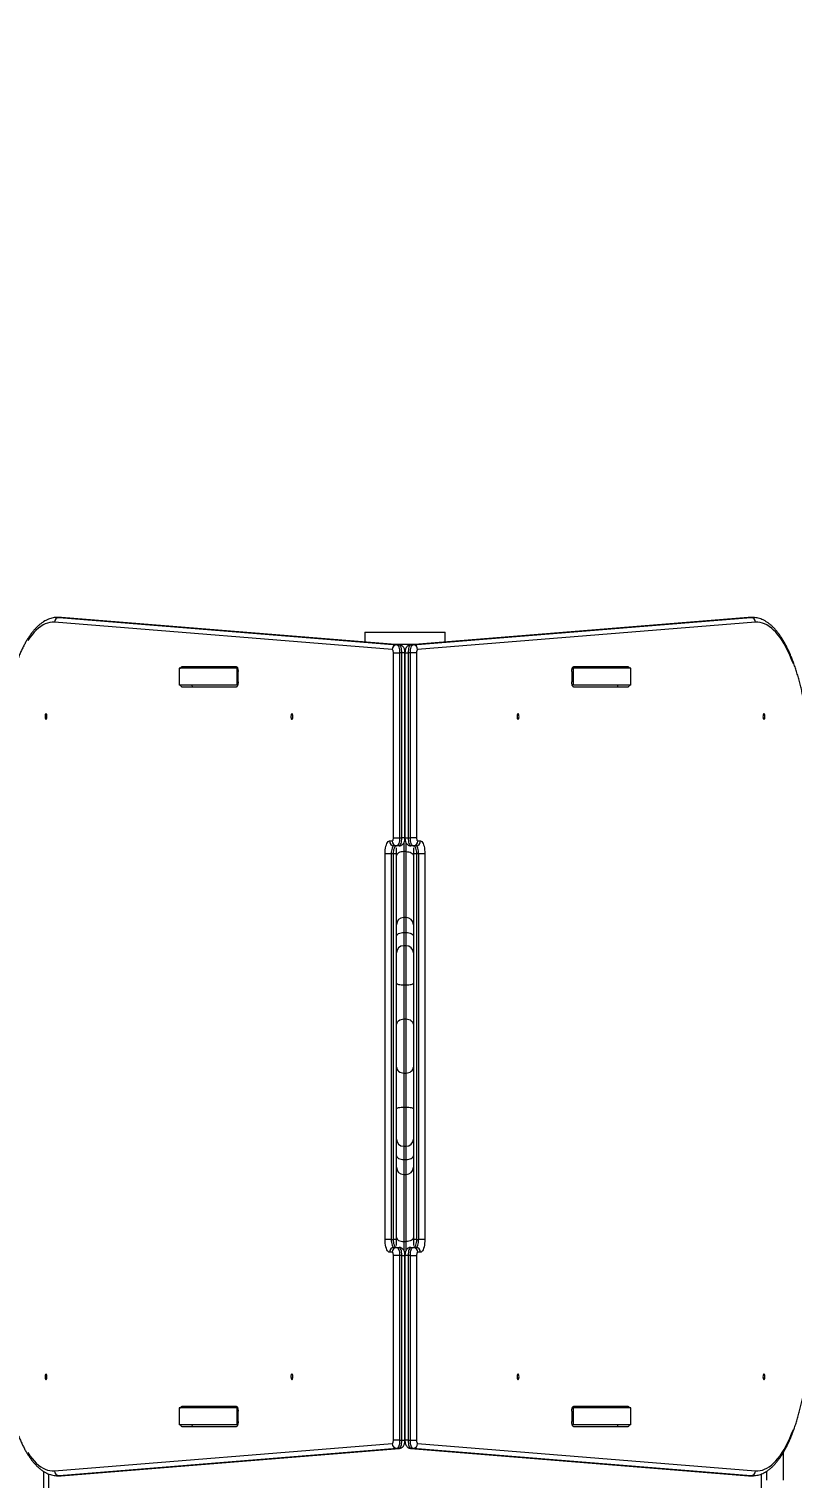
# Model space of a CAD drawing. Header units: millimetres. Extents: x -6328 to 5334, y -5037 to 4112.
# Drawn here: x 415 to 1365, y 317 to 2121 of the extents above; entities that cross this region are included whole.
import ezdxf

# ---------------------------------------------------------------- set-up
doc = ezdxf.new("R2010")
doc.units = ezdxf.units.MM
for name, color, linetype in [('DIKOM_ОБЪЕКТ', 7, 'Continuous'), ('DIKOM_РАЗМЕР_ЗОНА', 7, 'Continuous'), ('DIKOM_РАЗМЕР_ОБЪЕКТА', 7, 'Continuous')]:
    doc.layers.add(name, color=color, linetype=linetype)
doc.styles.add('style1', font='arial.ttf', dxfattribs={"width": 0.8})
doc.dimstyles.new('1-50', dxfattribs={"dimtxt": 300, "dimasz": 200, "dimexe": 100, "dimexo": 0, "dimgap": 100, "dimtad": 1, "dimtxsty": 'style1', "dimcen": 200, "dimclrd": 7, "dimclre": 7, "dimclrt": 7, "dimadec": 1, "dimazin": 2, "dimtfac": 1, "dimtmove": 0, "dimatfit": 2, "dimfxl": 0, "dimlwd": 25, "dimlwe": 18, "dimarcsym": 0})

# ---------------------------------------------------------------- blocks, each defined once
blk = doc.blocks.new('*D0')
at = {"layer": 'Defpoints', "color": 0, "transparency": 16777216}
for p in [(-3539.4, 760.3), (3333.5, 448.1), (3333.5, -4437.1)]:
    blk.add_point(p, dxfattribs=at)
at = {"layer": 'DIKOM_РАЗМЕР_ОБЪЕКТА', "color": 7, "lineweight": 18, "transparency": 16777216}
for p, q in [((-3539.4, 760.3), (-3539.4, -4537.1)), ((3333.5, 448.1), (3333.5, -4537.1))]:
    blk.add_line(p, q, dxfattribs=at)
at = {"layer": 'DIKOM_РАЗМЕР_ОБЪЕКТА', "color": 7, "lineweight": 25, "transparency": 16777216}
blk.add_line((-3339.4, -4437.1), (3133.5, -4437.1), dxfattribs=at)
at = {"layer": 'DIKOM_РАЗМЕР_ОБЪЕКТА', "color": 7, "transparency": 16777216}
for points in [[(-3339.4, -4403.8), (-3339.4, -4470.4), (-3539.4, -4437.1)], [(3133.5, -4403.8), (3133.5, -4470.4), (3333.5, -4437.1)]]:
    blk.add_solid(points, dxfattribs=at)
at = {"layer": 'DIKOM_РАЗМЕР_ОБЪЕКТА', "color": 7, "transparency": 16777216, "insert": (-103, -4183.9), "char_height": 300, "attachment_point": 5, "style": 'style1'}
blk.add_mtext('6900', dxfattribs=at)
blk = doc.blocks.new('*D1')
at = {"layer": 'Defpoints', "color": 0, "transparency": 16777216}
for p in [(-5040.9, 625.7), (5333.5, 448.1), (5333.5, -4936.8)]:
    blk.add_point(p, dxfattribs=at)
at = {"layer": 'DIKOM_РАЗМЕР_ЗОНА', "color": 7, "lineweight": 18, "transparency": 16777216}
for p, q in [((-5040.9, 625.7), (-5040.9, -5036.8)), ((5333.5, 448.1), (5333.5, -5036.8))]:
    blk.add_line(p, q, dxfattribs=at)
at = {"layer": 'DIKOM_РАЗМЕР_ЗОНА', "color": 7, "lineweight": 25, "transparency": 16777216}
blk.add_line((-4840.9, -4936.8), (5133.5, -4936.8), dxfattribs=at)
at = {"layer": 'DIKOM_РАЗМЕР_ЗОНА', "color": 7, "transparency": 16777216}
for points in [[(-4840.9, -4903.4), (-4840.9, -4970.1), (-5040.9, -4936.8)], [(5133.5, -4903.4), (5133.5, -4970.1), (5333.5, -4936.8)]]:
    blk.add_solid(points, dxfattribs=at)
at = {"layer": 'DIKOM_РАЗМЕР_ЗОНА', "color": 7, "transparency": 16777216, "insert": (-104.7, -4683.6), "char_height": 300, "attachment_point": 5, "style": 'style1'}
blk.add_mtext('10400', dxfattribs=at)
blk = doc.blocks.new('*D2')
at = {"layer": 'Defpoints', "color": 0, "transparency": 16777216}
for p in [(-5303.8, 2121.4), (-1621.1, 2121.4), (560.3, -2395.6)]:
    blk.add_point(p, dxfattribs=at)
at = {"layer": 'DIKOM_РАЗМЕР_ОБЪЕКТА', "color": 7, "lineweight": 18, "transparency": 16777216}
for p, q in [((-1621.1, 2121.4), (-5403.8, 2121.4)), ((560.3, -2395.6), (-5403.8, -2395.6))]:
    blk.add_line(p, q, dxfattribs=at)
at = {"layer": 'DIKOM_РАЗМЕР_ОБЪЕКТА', "color": 7, "lineweight": 25, "transparency": 16777216}
blk.add_line((-5303.8, -2195.6), (-5303.8, 1921.4), dxfattribs=at)
at = {"layer": 'DIKOM_РАЗМЕР_ОБЪЕКТА', "color": 7, "transparency": 16777216}
for points in [[(-5337.1, 1921.4), (-5270.4, 1921.4), (-5303.8, 2121.4)], [(-5337.1, -2195.6), (-5270.4, -2195.6), (-5303.8, -2395.6)]]:
    blk.add_solid(points, dxfattribs=at)
at = {"layer": 'DIKOM_РАЗМЕР_ОБЪЕКТА', "color": 7, "transparency": 16777216, "insert": (-5556.9, -137.1), "char_height": 300, "attachment_point": 5, "rotation": 90, "style": 'style1'}
blk.add_mtext('4500', dxfattribs=at)

msp = doc.modelspace()

# ---------------------------------------------------------------- linework, layer by layer
at = {"layer": 'DIKOM_ОБЪЕКТ', "color": 7, "linetype": 'Continuous', "lineweight": 15}
for p, q in [((867.542, 1348.583), (446.975, 1382.603)), ((450.726, 1388.678), (452.668, 1388.601)), ((453.578, 1388.678), (450.761, 1388.678)), ((452.668, 1388.601), (873.234, 1354.581)), ((452.668, 1388.601), (455.485, 1388.601)), ((455.485, 1388.601), (453.578, 1388.678)), ((876.052, 1354.581), (455.485, 1388.601)), ((455.485, 1388.601), (455.912, 1388.584)), ((876.478, 1354.564), (455.912, 1388.584)), ((1310.748, 1388.584), (890.182, 1354.564)), ((1311.175, 1388.601), (890.608, 1354.581)), ((893.426, 1354.581), (1313.992, 1388.601)), ((1319.685, 1382.603), (899.118, 1348.583)), ((1310.748, 1388.584), (1311.175, 1388.601)), ((1313.082, 1388.678), (1311.175, 1388.601)), ((1311.175, 1388.601), (1313.992, 1388.601)), ((1315.899, 1388.678), (1313.082, 1388.678)), ((1313.992, 1388.601), (1315.655, 1388.677)), ((1315.655, 1388.677), (1315.899, 1388.678)), ((833.33, 1370.311), (833.33, 1358.054)), ((833.33, 1370.311), (933.33, 1370.311)), ((867.242, 1355.311), (878.817, 1355.311)), ((873.234, 1354.581), (876.052, 1354.581)), ((876.052, 1354.581), (876.478, 1354.564)), ((876.478, 1354.564), (876.689, 1354.542)), ((878.817, 1355.311), (887.842, 1355.311)), ((878.817, 1355.311), (878.817, 1353.897)), ((887.842, 1355.311), (899.418, 1355.311)), ((887.842, 1355.311), (887.842, 1353.897)), ((890.181, 1354.563), (890.608, 1354.581)), ((890.608, 1354.581), (893.426, 1354.581)), ((933.33, 1358.054), (933.33, 1370.311)), ((868.877, 1344.585), (876.573, 1344.585)), ((868.877, 1114.311), (868.877, 1344.585)), ((876.573, 1344.585), (876.573, 1114.311)), ((879.39, 1344.585), (876.573, 1344.585)), ((879.39, 1114.311), (879.39, 1344.585)), ((883.33, 1344.585), (879.39, 1344.585)), ((883.231, 1346.311), (883.446, 1346.311)), ((883.33, 1344.585), (883.33, 1114.311)), ((883.33, 1114.311), (883.33, 1344.585)), ((883.33, 1344.585), (887.27, 1344.585)), ((890.087, 1344.585), (887.27, 1344.585)), ((887.27, 1344.585), (887.27, 1114.311)), ((890.087, 1114.311), (890.087, 1344.585)), ((897.783, 1344.585), (890.087, 1344.585)), ((897.783, 1344.585), (897.783, 1114.311)), ((602.219, 1325.311), (602.219, 1304.311)), ((673.886, 1325.311), (602.219, 1325.311)), ((673.542, 1327.311), (605.55, 1327.311)), ((666.033, 1327.311), (666.033, 1325.311)), ((673.886, 1325.311), (673.886, 1304.311)), ((675.078, 1325.311), (673.886, 1325.311)), ((675.603, 1308.311), (675.603, 1321.311)), ((1091.057, 1321.311), (1091.057, 1308.311)), ((1092.774, 1325.311), (1091.582, 1325.311)), ((1092.774, 1325.311), (1092.774, 1304.311)), ((1164.441, 1325.311), (1092.774, 1325.311)), ((1161.11, 1327.311), (1093.117, 1327.311)), ((1100.627, 1327.311), (1100.627, 1325.311)), ((1164.441, 1304.311), (1164.441, 1325.311)), ((673.886, 1304.311), (602.219, 1304.311)), ((605.55, 1302.311), (673.542, 1302.311)), ((675.078, 1304.311), (673.886, 1304.311)), ((1092.774, 1304.311), (1091.582, 1304.311)), ((1164.441, 1304.311), (1092.774, 1304.311)), ((1093.117, 1302.311), (1161.11, 1302.311)), ((864.07, 1110.311), (867.504, 1110.311)), ((868.877, 1114.311), (876.573, 1114.311)), ((873.139, 1104.311), (869.705, 1104.311)), ((872.83, 1092.072), (872.83, 1101.904)), ((875.956, 1104.311), (873.139, 1104.311)), ((876.573, 1114.311), (879.39, 1114.311)), ((883.33, 1114.311), (879.39, 1114.311)), ((881.83, 1107.787), (881.83, 1097.08)), ((883.33, 1114.311), (887.27, 1114.311)), ((884.83, 1097.08), (884.83, 1107.79)), ((887.27, 1114.311), (890.087, 1114.311)), ((897.783, 1114.311), (890.087, 1114.311)), ((893.521, 1104.311), (890.704, 1104.311)), ((896.955, 1104.311), (893.521, 1104.311)), ((893.83, 1101.904), (893.83, 1092.072)), ((899.156, 1110.311), (902.59, 1110.311)), ((858.575, 614.311), (858.575, 1094.311)), ((866.271, 1094.311), (858.575, 1094.311)), ((869.088, 1094.311), (866.271, 1094.311)), ((866.271, 1094.311), (866.271, 614.311)), ((869.088, 614.311), (869.088, 1094.311)), ((872.83, 1094.311), (869.088, 1094.311)), ((872.83, 1006.036), (872.83, 1092.072)), ((884.83, 1097.08), (881.83, 1097.08)), ((881.83, 1097.08), (881.83, 1015.036)), ((884.83, 1015.036), (884.83, 1097.08)), ((897.571, 1094.311), (893.83, 1094.311)), ((893.83, 1092.072), (893.83, 1006.036)), ((900.389, 1094.311), (897.571, 1094.311)), ((897.571, 1094.311), (897.571, 614.311)), ((908.085, 1094.311), (900.389, 1094.311)), ((900.389, 614.311), (900.389, 1094.311)), ((908.085, 1094.311), (908.085, 614.311)), ((884.83, 1015.036), (881.83, 1015.036)), ((881.83, 1015.036), (881.83, 996.51)), ((884.83, 996.51), (884.83, 1015.036)), ((872.83, 991.678), (872.83, 1006.036)), ((881.83, 996.51), (884.83, 996.51)), ((881.83, 996.51), (881.83, 979.889)), ((884.83, 979.889), (884.83, 996.51)), ((893.83, 1006.036), (893.83, 991.678)), ((872.83, 970.889), (872.83, 991.678)), ((884.83, 979.889), (881.83, 979.889)), ((881.83, 979.889), (881.83, 931.21)), ((884.83, 931.21), (884.83, 979.889)), ((893.83, 991.678), (893.83, 970.889)), ((872.83, 933.163), (872.83, 970.889)), ((893.83, 970.889), (893.83, 933.163)), ((872.83, 881.191), (872.83, 933.163)), ((881.83, 931.21), (881.83, 888.784)), ((881.83, 931.21), (884.83, 931.21)), ((884.83, 888.784), (884.83, 931.21)), ((893.83, 933.163), (893.83, 881.191)), ((881.83, 888.784), (881.83, 821.289)), ((881.83, 888.784), (884.83, 888.784)), ((884.83, 821.289), (884.83, 888.784)), ((872.83, 828.882), (872.83, 881.191)), ((893.83, 881.191), (893.83, 828.882)), ((872.83, 776.91), (872.83, 828.882)), ((881.83, 821.289), (884.83, 821.289)), ((881.83, 821.289), (881.83, 778.863)), ((884.83, 778.863), (884.83, 821.289)), ((893.83, 828.882), (893.83, 776.91)), ((872.83, 739.184), (872.83, 776.91)), ((881.83, 778.863), (884.83, 778.863)), ((881.83, 778.863), (881.83, 730.184)), ((884.83, 730.184), (884.83, 778.863)), ((893.83, 776.91), (893.83, 739.184)), ((872.83, 718.394), (872.83, 739.184)), ((881.83, 730.184), (884.83, 730.184)), ((881.83, 730.184), (881.83, 713.563)), ((884.83, 713.563), (884.83, 730.184)), ((893.83, 739.184), (893.83, 718.394)), ((872.83, 704.036), (872.83, 718.394)), ((872.83, 616.549), (872.83, 704.036)), ((881.83, 713.563), (884.83, 713.563)), ((881.83, 713.563), (881.83, 695.036)), ((884.83, 695.036), (884.83, 713.563)), ((893.83, 718.394), (893.83, 704.036)), ((893.83, 704.036), (893.83, 616.549)), ((881.83, 695.036), (884.83, 695.036)), ((881.83, 695.036), (881.83, 611.542)), ((884.83, 611.542), (884.83, 695.036)), ((866.271, 614.311), (858.575, 614.311)), ((866.271, 614.311), (869.088, 614.311)), ((872.83, 614.311), (869.088, 614.311)), ((872.83, 606.718), (872.83, 616.549)), ((893.83, 616.549), (893.83, 606.718)), ((897.571, 614.311), (893.83, 614.311)), ((897.571, 614.311), (900.389, 614.311)), ((908.085, 614.311), (900.389, 614.311)), ((867.504, 598.311), (864.07, 598.311)), ((869.705, 604.311), (873.139, 604.311)), ((873.139, 604.311), (875.956, 604.311)), ((881.83, 611.542), (884.83, 611.542)), ((881.83, 611.542), (881.83, 600.832)), ((884.83, 600.834), (884.83, 611.542)), ((890.704, 604.311), (893.521, 604.311)), ((893.521, 604.311), (896.955, 604.311)), ((902.59, 598.311), (899.156, 598.311)), ((876.573, 594.311), (868.877, 594.311)), ((868.877, 364.037), (868.877, 594.311)), ((876.573, 594.311), (876.573, 364.037)), ((879.39, 594.311), (876.573, 594.311)), ((879.39, 364.037), (879.39, 594.311)), ((879.39, 594.311), (883.33, 594.311)), ((883.33, 594.311), (883.33, 364.037)), ((883.33, 364.037), (883.33, 594.311)), ((887.27, 594.311), (883.33, 594.311)), ((890.087, 594.311), (887.27, 594.311)), ((887.27, 594.311), (887.27, 364.037)), ((890.087, 594.311), (897.783, 594.311)), ((890.087, 364.037), (890.087, 594.311)), ((897.783, 594.311), (897.783, 364.037)), ((602.219, 404.311), (602.219, 383.311)), ((673.886, 404.311), (602.219, 404.311)), ((673.542, 406.311), (605.55, 406.311)), ((673.886, 404.311), (673.886, 383.311)), ((675.078, 404.311), (673.886, 404.311)), ((675.603, 387.311), (675.603, 400.311)), ((1091.057, 400.311), (1091.057, 387.311)), ((1092.774, 404.311), (1091.582, 404.311)), ((1092.774, 404.311), (1092.774, 383.311)), ((1164.441, 404.311), (1092.774, 404.311)), ((1161.11, 406.311), (1093.117, 406.311)), ((1164.441, 383.311), (1164.441, 404.311)), ((673.886, 383.311), (602.219, 383.311)), ((605.55, 381.311), (673.542, 381.311)), ((675.078, 383.311), (673.886, 383.311)), ((1092.774, 383.311), (1091.582, 383.311)), ((1164.441, 383.311), (1092.774, 383.311)), ((1093.117, 381.311), (1161.11, 381.311)), ((876.573, 364.037), (868.877, 364.037)), ((876.573, 364.037), (879.39, 364.037)), ((879.39, 364.037), (883.33, 364.037)), ((883.429, 362.311), (883.214, 362.311)), ((887.27, 364.037), (883.33, 364.037)), ((887.27, 364.037), (890.087, 364.037)), ((890.087, 364.037), (897.783, 364.037)), ((446.975, 326.018), (867.542, 360.038)), ((873.234, 354.041), (452.668, 320.02)), ((455.485, 320.02), (876.052, 354.041)), ((455.912, 320.038), (876.478, 354.058)), ((876.052, 354.041), (873.234, 354.041)), ((876.052, 354.041), (876.476, 354.058)), ((890.182, 354.058), (889.971, 354.079)), ((890.182, 354.058), (1310.748, 320.038)), ((890.608, 354.041), (890.182, 354.058)), ((893.426, 354.041), (890.608, 354.041)), ((890.608, 354.041), (1311.175, 320.02)), ((1313.992, 320.02), (893.426, 354.041)), ((899.118, 360.038), (1319.685, 326.018)), ((1354.33, 348.844), (1354.33, 314.311)), ((433.33, 325.372), (433.33, -292.2)), ((1333.33, 325.355), (1333.33, 314.311)), ((439.33, 322.255), (439.33, -285.689)), ((451.005, 319.945), (450.761, 319.943)), ((450.761, 319.943), (453.578, 319.943)), ((452.668, 320.02), (451.005, 319.945)), ((452.668, 320.02), (455.485, 320.02)), ((453.578, 319.943), (455.485, 320.02)), ((455.485, 320.02), (455.912, 320.038)), ((1311.175, 320.02), (1310.748, 320.038)), ((1311.175, 320.02), (1313.992, 320.02)), ((1311.175, 320.02), (1313.082, 319.943)), ((1313.082, 319.943), (1315.899, 319.943)), ((1315.934, 319.943), (1313.992, 320.02)), ((1327.33, -285.689), (1327.33, 322.234))]:
    msp.add_line(p, q, dxfattribs=at)
at = {"layer": 'DIKOM_ОБЪЕКТ', "color": 7, "linetype": 'Continuous', "lineweight": 15, "flags": 128}
for points in [[(446.975, 1382.603), (444.106, 1382.655), (441.239, 1382.348), (438.379, 1381.68), (435.531, 1380.655), (432.701, 1379.274), (429.894, 1377.539), (427.116, 1375.454), (424.371, 1373.023), (421.664, 1370.249), (419.001, 1367.139), (416.386, 1363.697), (413.825, 1359.931)], [(1366.825, 1330.948), (1364.68, 1336.496), (1362.454, 1341.769), (1360.152, 1346.758), (1357.779, 1351.454), (1355.338, 1355.848), (1352.835, 1359.931), (1350.274, 1363.697), (1347.659, 1367.139), (1344.996, 1370.249), (1342.289, 1373.023), (1339.544, 1375.454), (1336.766, 1377.539), (1333.959, 1379.274), (1331.129, 1380.655), (1328.281, 1381.68), (1325.421, 1382.348), (1322.554, 1382.655), (1319.685, 1382.603)], [(873.234, 1354.581), (873.89, 1354.342), (874.519, 1353.742), (875.096, 1352.802), (875.6, 1351.557), (876.014, 1350.053), (876.32, 1348.347), (876.509, 1346.501), (876.573, 1344.585)], [(879.39, 1344.585), (879.327, 1346.501), (879.138, 1348.347), (878.831, 1350.053), (878.418, 1351.557), (877.913, 1352.802), (877.336, 1353.742), (876.708, 1354.342), (876.052, 1354.581)], [(890.608, 1354.581), (889.952, 1354.342), (889.324, 1353.742), (888.746, 1352.802), (888.242, 1351.557), (887.829, 1350.053), (887.522, 1348.347), (887.333, 1346.501), (887.27, 1344.585)], [(890.087, 1344.585), (890.151, 1346.501), (890.339, 1348.347), (890.646, 1350.053), (891.059, 1351.557), (891.564, 1352.802), (892.141, 1353.742), (892.77, 1354.342), (893.426, 1354.581)], [(868.877, 1344.585), (868.852, 1345.351), (868.776, 1346.09), (868.654, 1346.772), (868.488, 1347.373), (868.286, 1347.871), (868.056, 1348.247), (867.804, 1348.488), (867.542, 1348.583)], [(899.118, 1348.583), (898.856, 1348.488), (898.604, 1348.247), (898.373, 1347.871), (898.172, 1347.373), (898.006, 1346.772), (897.884, 1346.09), (897.808, 1345.351), (897.783, 1344.585)], [(604.014, 1325.311), (604.093, 1325.553), (604.405, 1326.299), (604.761, 1326.854), (605.148, 1327.195), (605.55, 1327.311)], [(619.638, 1327.311), (619.236, 1327.195), (618.849, 1326.854), (618.493, 1326.299), (618.181, 1325.553), (618.102, 1325.311)], [(673.542, 1327.311), (673.944, 1327.195), (674.331, 1326.854), (674.687, 1326.299), (674.999, 1325.553), (675.256, 1324.644), (675.446, 1323.607), (675.563, 1322.481), (675.603, 1321.311)], [(1091.057, 1321.311), (1091.097, 1322.481), (1091.214, 1323.607), (1091.404, 1324.644), (1091.661, 1325.553), (1091.973, 1326.299), (1092.329, 1326.854), (1092.716, 1327.195), (1093.117, 1327.311)], [(1148.558, 1325.311), (1148.479, 1325.553), (1148.167, 1326.299), (1147.811, 1326.854), (1147.424, 1327.195), (1147.022, 1327.311)], [(1161.11, 1327.311), (1161.512, 1327.195), (1161.899, 1326.854), (1162.255, 1326.299), (1162.567, 1325.553), (1162.646, 1325.311)], [(605.55, 1302.311), (605.148, 1302.426), (604.761, 1302.767), (604.405, 1303.322), (604.093, 1304.068), (604.014, 1304.311)], [(618.102, 1304.311), (618.181, 1304.068), (618.493, 1303.322), (618.849, 1302.767), (619.236, 1302.426), (619.638, 1302.311)], [(675.603, 1308.311), (675.563, 1307.14), (675.446, 1306.015), (675.256, 1304.977), (674.999, 1304.068), (674.687, 1303.322), (674.331, 1302.767), (673.944, 1302.426), (673.542, 1302.311)], [(1093.117, 1302.311), (1092.716, 1302.426), (1092.329, 1302.767), (1091.973, 1303.322), (1091.661, 1304.068), (1091.404, 1304.977), (1091.214, 1306.015), (1091.097, 1307.14), (1091.057, 1308.311)], [(1147.022, 1302.311), (1147.424, 1302.426), (1147.811, 1302.767), (1148.167, 1303.322), (1148.479, 1304.068), (1148.558, 1304.311)], [(1162.646, 1304.311), (1162.567, 1304.068), (1162.255, 1303.322), (1161.899, 1302.767), (1161.512, 1302.426), (1161.11, 1302.311)], [(436.412, 1261.811), (436.802, 1262), (437.15, 1262.549), (437.418, 1263.396), (437.577, 1264.451), (437.61, 1265.6), (437.513, 1266.717), (437.296, 1267.681), (436.984, 1268.389), (436.61, 1268.763), (436.214, 1268.763), (435.84, 1268.389), (435.528, 1267.681), (435.311, 1266.717), (435.214, 1265.6), (435.247, 1264.451), (435.406, 1263.396), (435.674, 1262.549), (436.022, 1262), (436.412, 1261.811)], [(742.565, 1261.811), (742.955, 1262), (743.303, 1262.549), (743.571, 1263.396), (743.73, 1264.451), (743.763, 1265.6), (743.666, 1266.717), (743.449, 1267.681), (743.137, 1268.389), (742.763, 1268.763), (742.367, 1268.763), (741.993, 1268.389), (741.681, 1267.681), (741.465, 1266.717), (741.367, 1265.6), (741.4, 1264.451), (741.559, 1263.396), (741.827, 1262.549), (742.175, 1262), (742.565, 1261.811)], [(1024.095, 1268.811), (1023.704, 1268.621), (1023.356, 1268.073), (1023.089, 1267.225), (1022.93, 1266.17), (1022.897, 1265.022), (1022.994, 1263.905), (1023.21, 1262.94), (1023.523, 1262.233), (1023.897, 1261.858), (1024.293, 1261.858), (1024.667, 1262.233), (1024.979, 1262.94), (1025.195, 1263.905), (1025.292, 1265.022), (1025.26, 1266.17), (1025.101, 1267.225), (1024.833, 1268.073), (1024.485, 1268.621), (1024.095, 1268.811)], [(1330.248, 1268.811), (1329.858, 1268.621), (1329.51, 1268.073), (1329.242, 1267.225), (1329.083, 1266.17), (1329.05, 1265.022), (1329.147, 1263.905), (1329.364, 1262.94), (1329.676, 1262.233), (1330.05, 1261.858), (1330.446, 1261.858), (1330.82, 1262.233), (1331.132, 1262.94), (1331.349, 1263.905), (1331.446, 1265.022), (1331.413, 1266.17), (1331.254, 1267.225), (1330.986, 1268.073), (1330.638, 1268.621), (1330.248, 1268.811)], [(858.575, 1094.311), (858.643, 1096.814), (858.844, 1099.255), (859.174, 1101.575), (859.625, 1103.715), (860.185, 1105.624), (860.84, 1107.255), (861.575, 1108.567), (862.372, 1109.528), (863.21, 1110.114), (864.07, 1110.311)], [(869.705, 1104.311), (869.035, 1104.119), (868.391, 1103.549), (867.797, 1102.625), (867.277, 1101.382), (866.85, 1099.866), (866.532, 1098.138), (866.337, 1096.262), (866.271, 1094.311)], [(867.504, 1110.311), (867.772, 1110.388), (868.029, 1110.615), (868.267, 1110.985), (868.475, 1111.482), (868.646, 1112.088), (868.773, 1112.78), (868.851, 1113.53), (868.877, 1114.311)], [(869.088, 1094.311), (869.154, 1096.262), (869.35, 1098.138), (869.667, 1099.866), (870.094, 1101.382), (870.615, 1102.625), (871.208, 1103.549), (871.852, 1104.119), (872.522, 1104.311)], [(876.573, 1114.311), (876.507, 1112.36), (876.311, 1110.484), (875.994, 1108.755), (875.567, 1107.24), (875.047, 1105.996), (874.453, 1105.072), (873.809, 1104.503), (873.139, 1104.311)], [(875.956, 1104.311), (876.626, 1104.503), (877.27, 1105.072), (877.864, 1105.996), (878.385, 1107.24), (878.812, 1108.755), (879.129, 1110.484), (879.324, 1112.36), (879.39, 1114.311)], [(887.27, 1114.311), (887.336, 1112.36), (887.531, 1110.484), (887.848, 1108.755), (888.275, 1107.24), (888.796, 1105.996), (889.389, 1105.072), (890.034, 1104.503), (890.704, 1104.311)], [(893.521, 1104.311), (892.851, 1104.503), (892.207, 1105.072), (891.613, 1105.996), (891.093, 1107.24), (890.666, 1108.755), (890.349, 1110.484), (890.153, 1112.36), (890.087, 1114.311)], [(894.138, 1104.311), (894.807, 1104.119), (895.452, 1103.549), (896.045, 1102.625), (896.566, 1101.382), (896.993, 1099.866), (897.31, 1098.138), (897.505, 1096.262), (897.571, 1094.311)], [(900.389, 1094.311), (900.323, 1096.262), (900.128, 1098.138), (899.81, 1099.866), (899.383, 1101.382), (898.863, 1102.625), (898.269, 1103.549), (897.625, 1104.119), (896.955, 1104.311)], [(897.783, 1114.311), (897.809, 1113.53), (897.887, 1112.78), (898.014, 1112.088), (898.185, 1111.482), (898.393, 1110.985), (898.631, 1110.615), (898.888, 1110.388), (899.156, 1110.311)], [(902.59, 1110.311), (903.45, 1110.114), (904.288, 1109.528), (905.085, 1108.567), (905.82, 1107.255), (906.475, 1105.624), (907.035, 1103.715), (907.486, 1101.575), (907.816, 1099.255), (908.017, 1096.814), (908.085, 1094.311)], [(881.83, 1097.08), (880.074, 1096.984), (878.386, 1096.699), (876.83, 1096.236), (875.466, 1095.613), (874.347, 1094.854), (873.515, 1093.988), (873.003, 1093.049), (872.83, 1092.072)], [(884.83, 1097.08), (886.586, 1096.984), (888.274, 1096.699), (889.83, 1096.236), (891.194, 1095.613), (892.313, 1094.854), (893.145, 1093.988), (893.657, 1093.049), (893.83, 1092.072)], [(872.83, 991.678), (873.003, 992.621), (873.515, 993.527), (874.347, 994.363), (875.466, 995.095), (876.83, 995.696), (878.386, 996.142), (880.074, 996.417), (881.83, 996.51)], [(884.83, 996.51), (886.586, 996.417), (888.274, 996.142), (889.83, 995.696), (891.194, 995.095), (892.313, 994.363), (893.145, 993.527), (893.657, 992.621), (893.83, 991.678)], [(872.83, 933.163), (873.003, 932.782), (873.515, 932.416), (874.347, 932.078), (875.466, 931.782), (876.83, 931.539), (878.386, 931.359), (880.074, 931.248), (881.83, 931.21)], [(884.83, 931.21), (886.586, 931.248), (888.274, 931.359), (889.83, 931.539), (891.194, 931.782), (892.313, 932.078), (893.145, 932.416), (893.657, 932.782), (893.83, 933.163)], [(872.83, 881.191), (873.003, 882.672), (873.515, 884.096), (874.347, 885.409), (875.466, 886.56), (876.83, 887.504), (878.386, 888.206), (880.074, 888.638), (881.83, 888.784)], [(884.83, 888.784), (886.586, 888.638), (888.274, 888.206), (889.83, 887.504), (891.194, 886.56), (892.313, 885.409), (893.145, 884.096), (893.657, 882.672), (893.83, 881.191)], [(872.83, 828.882), (873.003, 827.401), (873.515, 825.976), (874.347, 824.664), (875.466, 823.513), (876.83, 822.569), (878.386, 821.867), (880.074, 821.435), (881.83, 821.289)], [(884.83, 821.289), (886.586, 821.435), (888.274, 821.867), (889.83, 822.569), (891.194, 823.513), (892.313, 824.664), (893.145, 825.976), (893.657, 827.401), (893.83, 828.882)], [(872.83, 776.91), (873.003, 777.291), (873.515, 777.657), (874.347, 777.995), (875.466, 778.291), (876.83, 778.533), (878.386, 778.714), (880.074, 778.825), (881.83, 778.863)], [(884.83, 778.863), (886.586, 778.825), (888.274, 778.714), (889.83, 778.533), (891.194, 778.291), (892.313, 777.995), (893.145, 777.657), (893.657, 777.291), (893.83, 776.91)], [(872.83, 718.394), (873.003, 717.452), (873.515, 716.545), (874.347, 715.71), (875.466, 714.978), (876.83, 714.377), (878.386, 713.931), (880.074, 713.656), (881.83, 713.563)], [(884.83, 713.563), (886.586, 713.656), (888.274, 713.931), (889.83, 714.377), (891.194, 714.978), (892.313, 715.71), (893.145, 716.545), (893.657, 717.452), (893.83, 718.394)], [(864.07, 598.311), (863.21, 598.508), (862.372, 599.094), (861.575, 600.055), (860.84, 601.366), (860.185, 602.997), (859.625, 604.906), (859.174, 607.047), (858.844, 609.366), (858.643, 611.808), (858.575, 614.311)], [(866.271, 614.311), (866.337, 612.36), (866.532, 610.484), (866.85, 608.755), (867.277, 607.24), (867.797, 605.996), (868.391, 605.072), (869.035, 604.503), (869.705, 604.311)], [(872.522, 604.311), (871.852, 604.503), (871.208, 605.072), (870.615, 605.996), (870.094, 607.24), (869.667, 608.755), (869.35, 610.484), (869.154, 612.36), (869.088, 614.311)], [(872.83, 616.549), (873.003, 615.572), (873.515, 614.633), (874.347, 613.767), (875.466, 613.008), (876.83, 612.386), (878.386, 611.923), (880.074, 611.638), (881.83, 611.542)], [(893.83, 616.549), (893.657, 615.572), (893.145, 614.633), (892.313, 613.767), (891.194, 613.008), (889.83, 612.386), (888.274, 611.923), (886.586, 611.638), (884.83, 611.542)], [(897.571, 614.311), (897.505, 612.36), (897.31, 610.484), (896.993, 608.755), (896.566, 607.24), (896.045, 605.996), (895.452, 605.072), (894.807, 604.503), (894.138, 604.311)], [(896.955, 604.311), (897.625, 604.503), (898.269, 605.072), (898.863, 605.996), (899.383, 607.24), (899.81, 608.755), (900.128, 610.484), (900.323, 612.36), (900.389, 614.311)], [(908.085, 614.311), (908.017, 611.808), (907.816, 609.366), (907.486, 607.047), (907.035, 604.906), (906.475, 602.997), (905.82, 601.366), (905.085, 600.055), (904.288, 599.094), (903.45, 598.508), (902.59, 598.311)], [(868.877, 594.311), (868.851, 595.091), (868.773, 595.841), (868.646, 596.533), (868.475, 597.139), (868.267, 597.637), (868.029, 598.006), (867.772, 598.234), (867.504, 598.311)], [(873.139, 604.311), (873.809, 604.119), (874.453, 603.549), (875.047, 602.625), (875.567, 601.382), (875.994, 599.866), (876.311, 598.138), (876.507, 596.262), (876.573, 594.311)], [(879.39, 594.311), (879.324, 596.262), (879.129, 598.138), (878.812, 599.866), (878.385, 601.382), (877.864, 602.625), (877.27, 603.549), (876.626, 604.119), (875.956, 604.311)], [(890.704, 604.311), (890.034, 604.119), (889.389, 603.549), (888.796, 602.625), (888.275, 601.382), (887.848, 599.866), (887.531, 598.138), (887.336, 596.262), (887.27, 594.311)], [(890.087, 594.311), (890.153, 596.262), (890.349, 598.138), (890.666, 599.866), (891.093, 601.382), (891.613, 602.625), (892.207, 603.549), (892.851, 604.119), (893.521, 604.311)], [(899.156, 598.311), (898.888, 598.234), (898.631, 598.006), (898.393, 597.637), (898.185, 597.139), (898.014, 596.533), (897.887, 595.841), (897.809, 595.091), (897.783, 594.311)], [(436.412, 446.811), (436.022, 446.621), (435.674, 446.073), (435.406, 445.225), (435.247, 444.17), (435.214, 443.022), (435.311, 441.905), (435.528, 440.94), (435.84, 440.233), (436.214, 439.858), (436.61, 439.858), (436.984, 440.233), (437.296, 440.94), (437.513, 441.905), (437.61, 443.022), (437.577, 444.17), (437.418, 445.225), (437.15, 446.073), (436.802, 446.621), (436.412, 446.811)], [(742.565, 446.811), (742.175, 446.621), (741.827, 446.073), (741.559, 445.225), (741.4, 444.17), (741.367, 443.022), (741.465, 441.905), (741.681, 440.94), (741.993, 440.233), (742.367, 439.858), (742.763, 439.858), (743.137, 440.233), (743.449, 440.94), (743.666, 441.905), (743.763, 443.022), (743.73, 444.17), (743.571, 445.225), (743.303, 446.073), (742.955, 446.621), (742.565, 446.811)], [(1024.095, 446.811), (1023.704, 446.621), (1023.356, 446.073), (1023.089, 445.225), (1022.93, 444.17), (1022.897, 443.022), (1022.994, 441.905), (1023.21, 440.94), (1023.523, 440.233), (1023.897, 439.858), (1024.293, 439.858), (1024.667, 440.233), (1024.979, 440.94), (1025.195, 441.905), (1025.292, 443.022), (1025.26, 444.17), (1025.101, 445.225), (1024.833, 446.073), (1024.485, 446.621), (1024.095, 446.811)], [(1330.248, 446.811), (1329.858, 446.621), (1329.51, 446.073), (1329.242, 445.225), (1329.083, 444.17), (1329.05, 443.022), (1329.147, 441.905), (1329.364, 440.94), (1329.676, 440.233), (1330.05, 439.858), (1330.446, 439.858), (1330.82, 440.233), (1331.132, 440.94), (1331.349, 441.905), (1331.446, 443.022), (1331.413, 444.17), (1331.254, 445.225), (1330.986, 446.073), (1330.638, 446.621), (1330.248, 446.811)], [(604.014, 404.311), (604.093, 404.553), (604.405, 405.299), (604.761, 405.854), (605.148, 406.195), (605.55, 406.311)], [(619.638, 406.311), (619.236, 406.195), (618.849, 405.854), (618.493, 405.299), (618.181, 404.553), (618.102, 404.311)], [(673.542, 406.311), (673.944, 406.195), (674.331, 405.854), (674.687, 405.299), (674.999, 404.553), (675.256, 403.644), (675.446, 402.607), (675.563, 401.481), (675.603, 400.311)], [(1091.057, 400.311), (1091.097, 401.481), (1091.214, 402.607), (1091.404, 403.644), (1091.661, 404.553), (1091.973, 405.299), (1092.329, 405.854), (1092.716, 406.195), (1093.117, 406.311)], [(1148.558, 404.311), (1148.479, 404.553), (1148.167, 405.299), (1147.811, 405.854), (1147.424, 406.195), (1147.022, 406.311)], [(1161.11, 406.311), (1161.512, 406.195), (1161.899, 405.854), (1162.255, 405.299), (1162.567, 404.553), (1162.646, 404.311)], [(605.55, 381.311), (605.148, 381.426), (604.761, 381.767), (604.405, 382.322), (604.093, 383.068), (604.014, 383.311)], [(618.102, 383.311), (618.181, 383.068), (618.493, 382.322), (618.849, 381.767), (619.236, 381.426), (619.638, 381.311)], [(675.603, 387.311), (675.563, 386.14), (675.446, 385.015), (675.256, 383.977), (674.999, 383.068), (674.687, 382.322), (674.331, 381.767), (673.944, 381.426), (673.542, 381.311)], [(1093.117, 381.311), (1092.716, 381.426), (1092.329, 381.767), (1091.973, 382.322), (1091.661, 383.068), (1091.404, 383.977), (1091.214, 385.015), (1091.097, 386.14), (1091.057, 387.311)], [(1147.022, 381.311), (1147.424, 381.426), (1147.811, 381.767), (1148.167, 382.322), (1148.479, 383.068), (1148.558, 383.311)], [(1162.646, 383.311), (1162.567, 383.068), (1162.255, 382.322), (1161.899, 381.767), (1161.512, 381.426), (1161.11, 381.311)], [(867.542, 360.038), (867.804, 360.134), (868.056, 360.374), (868.286, 360.75), (868.488, 361.248), (868.654, 361.849), (868.776, 362.532), (868.852, 363.27), (868.877, 364.037)], [(876.573, 364.037), (876.509, 362.12), (876.32, 360.274), (876.014, 358.568), (875.6, 357.065), (875.096, 355.82), (874.519, 354.88), (873.89, 354.279), (873.234, 354.041)], [(876.052, 354.041), (876.708, 354.279), (877.336, 354.88), (877.913, 355.82), (878.418, 357.065), (878.831, 358.568), (879.138, 360.274), (879.327, 362.12), (879.39, 364.037)], [(887.27, 364.037), (887.333, 362.12), (887.522, 360.274), (887.829, 358.568), (888.242, 357.065), (888.746, 355.82), (889.324, 354.88), (889.952, 354.279), (890.608, 354.041)], [(893.426, 354.041), (892.77, 354.279), (892.141, 354.88), (891.564, 355.82), (891.059, 357.065), (890.646, 358.568), (890.339, 360.274), (890.151, 362.12), (890.087, 364.037)], [(897.783, 364.037), (897.808, 363.27), (897.884, 362.532), (898.006, 361.849), (898.172, 361.248), (898.373, 360.75), (898.604, 360.374), (898.856, 360.134), (899.118, 360.038)], [(1319.685, 326.018), (1322.554, 325.966), (1325.421, 326.274), (1328.281, 326.941), (1331.129, 327.966), (1333.959, 329.347), (1336.766, 331.082), (1339.544, 333.167), (1342.289, 335.599), (1344.996, 338.372), (1347.659, 341.482), (1350.274, 344.924), (1352.835, 348.69), (1355.338, 352.774), (1357.779, 357.168), (1360.152, 361.864), (1362.454, 366.853), (1364.68, 372.126), (1366.825, 377.673)], [(413.825, 348.69), (416.386, 344.924), (419.001, 341.482), (421.664, 338.372), (424.371, 335.599), (427.116, 333.167), (429.894, 331.082), (432.701, 329.347), (435.531, 327.966), (438.379, 326.941), (441.239, 326.274), (444.106, 325.966), (446.975, 326.018)]]:
    msp.add_lwpolyline(points, dxfattribs=at)
at = {"layer": 'DIKOM_ОБЪЕКТ', "color": 7, "linetype": 'Continuous', "lineweight": 15}
for centre, radius, start, end in [((452.865, 1382.714), 5.89, 91.916991, 181.075358), ((1313.795, 1382.714), 5.89, 358.924642, 88.083009), ((873.431, 1348.694), 5.89, 91.916991, 181.075358), ((893.229, 1348.694), 5.89, 358.924642, 88.083009), ((869.893, 1110.134), 5.826, 178.260235, 268.147552), ((873.327, 1110.134), 5.826, 178.260235, 268.147552), ((893.333, 1110.134), 5.826, 271.852448, 1.739765), ((896.767, 1110.134), 5.826, 271.852448, 1.739765), ((881.83, 1006.036), 9, 90, 180), ((884.83, 1006.036), 9, 0, 90), ((881.83, 970.889), 9, 90, 180), ((884.83, 970.889), 9, 0, 90), ((881.83, 739.184), 9, 180, 270), ((884.83, 739.184), 9, 270, 0), ((881.83, 704.036), 9, 180, 270), ((884.83, 704.036), 9, 270, 0), ((869.893, 598.488), 5.826, 91.852448, 181.739765), ((873.327, 598.488), 5.826, 91.852448, 181.739765), ((893.333, 598.488), 5.826, 358.260235, 88.147552), ((896.767, 598.488), 5.826, 358.260235, 88.147552), ((873.431, 359.928), 5.89, 178.924642, 268.083009), ((893.229, 359.928), 5.89, 271.916991, 1.075358), ((452.865, 325.908), 5.89, 178.924642, 268.083009), ((1313.795, 325.908), 5.89, 271.916991, 1.075358)]:
    msp.add_arc(centre, radius, start, end, dxfattribs=at)
for points, knots in [([(450.718, 1388.653), (449.908, 1388.642), (448.091, 1388.618), (445.279, 1388.203), (442.293, 1387.483), (439.331, 1386.443), (436.391, 1385.092), (433.476, 1383.424), (430.587, 1381.436), (427.73, 1379.126), (424.914, 1376.497), (422.145, 1373.552), (419.434, 1370.301), (416.786, 1366.754), (414.207, 1362.921), (411.702, 1358.813), (409.273, 1354.441), (406.923, 1349.813), (404.652, 1344.938), (402.463, 1339.824), (400.357, 1334.479), (398.335, 1328.911), (396.399, 1323.129), (394.551, 1317.141), (392.793, 1310.956), (391.126, 1304.583), (389.552, 1298.033), (388.073, 1291.314), (386.691, 1284.436), (385.406, 1277.411), (384.222, 1270.249), (383.139, 1262.96), (382.159, 1255.557), (381.283, 1248.049), (380.512, 1240.45), (379.847, 1232.77), (379.29, 1225.022), (378.84, 1217.217), (378.499, 1209.368), (378.267, 1201.487), (378.145, 1193.586), (378.131, 1185.678), (378.228, 1177.774), (378.433, 1169.887), (378.749, 1162.031), (379.145, 1154.628), (379.477, 1149.87), (379.629, 1147.697)], [0, 0, 0, 0, 0.01650273, 0.03702208, 0.05761863, 0.07841389, 0.09950525, 0.12095532, 0.14278504, 0.16497353, 0.1874664, 0.21019051, 0.23307005, 0.25603863, 0.27904501, 0.30204799, 0.32502554, 0.34796744, 0.37086922, 0.39373002, 0.41655107, 0.43933481, 0.46208418, 0.48480232, 0.50749235, 0.5301572, 0.55279962, 0.57542213, 0.59802701, 0.62061634, 0.64319198, 0.66575564, 0.68830885, 0.71085299, 0.73338936, 0.75591913, 0.77844339, 0.80096315, 0.82347938, 0.84599298, 0.86850485, 0.89101583, 0.91352678, 0.93603828, 0.95855116, 0.98106626, 1, 1, 1, 1]), ([(455.912, 1388.584), (455.317, 1388.632), (454.539, 1388.696), (453.761, 1388.662), (453.578, 1388.654)], [0, 0, 0, 0, 0.76433429, 1, 1, 1, 1]), ([(1313.144, 1388.661), (1313.025, 1388.667), (1312.226, 1388.706), (1311.427, 1388.64), (1310.748, 1388.584)], [0, 0, 0, 0, 0.14987553, 1, 1, 1, 1]), ([(1387.031, 1147.697), (1387.128, 1149.056), (1387.408, 1152.999), (1387.79, 1159.57), (1388.14, 1167.415), (1388.379, 1175.295), (1388.51, 1183.195), (1388.531, 1191.103), (1388.443, 1199.007), (1388.245, 1206.896), (1387.939, 1214.755), (1387.523, 1222.574), (1387, 1230.339), (1386.369, 1238.04), (1385.631, 1245.663), (1384.789, 1253.198), (1383.842, 1260.632), (1382.792, 1267.954), (1381.64, 1275.154), (1380.388, 1282.218), (1379.038, 1289.138), (1377.591, 1295.902), (1376.049, 1302.501), (1374.414, 1308.924), (1372.687, 1315.162), (1370.871, 1321.205), (1368.967, 1327.045), (1366.977, 1332.674), (1364.902, 1338.082), (1362.745, 1343.262), (1360.507, 1348.207), (1358.188, 1352.908), (1355.79, 1357.36), (1353.313, 1361.553), (1350.758, 1365.482), (1348.126, 1369.138), (1345.417, 1372.512), (1342.634, 1375.594), (1339.781, 1378.371), (1336.864, 1380.834), (1333.893, 1382.972), (1330.878, 1384.775), (1327.833, 1386.239), (1324.773, 1387.36), (1321.709, 1388.151), (1318.652, 1388.584), (1316.614, 1388.723), (1315.601, 1388.676), (1315.6, 1388.676)], [0, 0, 0, 0, 0.01182713, 0.03429366, 0.05675794, 0.07921955, 0.10167935, 0.12413822, 0.14659698, 0.16905626, 0.19151685, 0.2139796, 0.23644539, 0.25891515, 0.28138983, 0.30387048, 0.32635817, 0.3488541, 0.37135956, 0.39387596, 0.41640484, 0.43894793, 0.46150712, 0.4840845, 0.5066824, 0.52930339, 0.55195029, 0.57462613, 0.59733419, 0.6200778, 0.64286029, 0.66568459, 0.68855276, 0.71146517, 0.73441921, 0.75740736, 0.78041444, 0.80340252, 0.82632444, 0.84911567, 0.87169712, 0.8939857, 0.91591226, 0.93744116, 0.95858348, 0.97939851, 0.9999846, 1, 1, 1, 1]), ([(883.33, 1344.585), (883.325, 1344.88), (883.313, 1345.734), (883.165, 1347.16), (882.823, 1348.785), (882.299, 1350.24), (881.607, 1351.493), (880.776, 1352.534), (879.773, 1353.404), (878.609, 1354.065), (877.484, 1354.443), (876.758, 1354.53), (876.478, 1354.564)], [0, 0, 0, 0, 0.06377987, 0.18394723, 0.3118643, 0.43912463, 0.54369565, 0.64291059, 0.7410071, 0.83930383, 0.93811466, 1, 1, 1, 1]), ([(890.182, 1354.564), (889.712, 1354.495), (888.81, 1354.365), (887.587, 1353.832), (886.546, 1353.137), (885.671, 1352.292), (884.948, 1351.318), (884.354, 1350.199), (883.871, 1348.882), (883.526, 1347.357), (883.353, 1345.878), (883.336, 1344.943), (883.33, 1344.585)], [0, 0, 0, 0, 0.10403655, 0.19972824, 0.29145396, 0.38132038, 0.47204594, 0.56776007, 0.67482777, 0.79845395, 0.92285818, 1, 1, 1, 1]), ([(875.956, 1104.311), (876.426, 1104.34), (877.342, 1104.398), (878.616, 1104.837), (879.726, 1105.464), (880.664, 1106.256), (881.445, 1107.18), (882.087, 1108.237), (882.613, 1109.469), (883.017, 1110.916), (883.263, 1112.504), (883.328, 1113.672), (883.33, 1114.253), (883.33, 1114.311)], [0, 0, 0, 0, 0.09925501, 0.19358581, 0.2832085, 0.37020486, 0.45688938, 0.54659413, 0.64457137, 0.75745359, 0.87946759, 0.98791614, 1, 1, 1, 1]), ([(883.33, 1114.311), (883.334, 1114.015), (883.347, 1113.161), (883.494, 1111.735), (883.837, 1110.111), (884.361, 1108.656), (885.053, 1107.403), (885.884, 1106.361), (886.887, 1105.491), (888.051, 1104.831), (889.342, 1104.394), (890.248, 1104.339), (890.704, 1104.311)], [0, 0, 0, 0, 0.06143563, 0.17718623, 0.30040169, 0.42298456, 0.52371206, 0.61928034, 0.71377131, 0.80845513, 0.90363416, 1, 1, 1, 1]), ([(883.33, 594.311), (883.325, 594.607), (883.313, 595.46), (883.165, 596.886), (882.823, 598.511), (882.299, 599.966), (881.607, 601.219), (880.776, 602.26), (879.773, 603.13), (878.609, 603.79), (877.318, 604.227), (876.412, 604.283), (875.956, 604.311)], [0, 0, 0, 0, 0.06143563, 0.17718623, 0.30040169, 0.42298456, 0.52371206, 0.61928034, 0.71377131, 0.80845513, 0.90363416, 1, 1, 1, 1]), ([(890.704, 604.311), (890.234, 604.281), (889.318, 604.223), (888.043, 603.784), (886.934, 603.157), (885.996, 602.365), (885.215, 601.442), (884.573, 600.384), (884.047, 599.152), (883.643, 597.706), (883.397, 596.117), (883.332, 594.949), (883.33, 594.369), (883.33, 594.311)], [0, 0, 0, 0, 0.09925501, 0.19358581, 0.2832085, 0.37020486, 0.45688938, 0.54659413, 0.64457137, 0.75745359, 0.87946759, 0.98791614, 1, 1, 1, 1]), ([(379.629, 560.925), (379.532, 559.565), (379.252, 555.623), (378.87, 549.051), (378.52, 541.206), (378.28, 533.327), (378.15, 525.427), (378.129, 517.518), (378.217, 509.614), (378.415, 501.726), (378.721, 493.866), (379.137, 486.048), (379.66, 478.282), (380.291, 470.581), (381.029, 462.958), (381.871, 455.423), (382.818, 447.989), (383.868, 440.667), (385.02, 433.468), (386.272, 426.403), (387.622, 419.483), (389.069, 412.719), (390.611, 406.12), (392.246, 399.697), (393.973, 393.459), (395.789, 387.416), (397.693, 381.576), (399.683, 375.948), (401.758, 370.54), (403.915, 365.359), (406.153, 360.415), (408.472, 355.713), (410.87, 351.262), (413.347, 347.068), (415.901, 343.139), (418.534, 339.483), (421.243, 336.109), (424.026, 333.028), (426.879, 330.25), (429.795, 327.787), (432.767, 325.649), (435.782, 323.846), (438.827, 322.383), (441.887, 321.261), (444.951, 320.47), (448.008, 320.038), (450.046, 319.899), (451.059, 319.945), (451.059, 319.945)], [0, 0, 0, 0, 0.01182713, 0.03429366, 0.05675794, 0.07921955, 0.10167935, 0.12413822, 0.14659698, 0.16905626, 0.19151685, 0.21397959, 0.23644539, 0.25891515, 0.28138983, 0.30387048, 0.32635817, 0.3488541, 0.37135956, 0.39387596, 0.41640484, 0.43894793, 0.46150712, 0.4840845, 0.5066824, 0.52930339, 0.55195029, 0.57462613, 0.59733419, 0.6200778, 0.64286029, 0.66568459, 0.68855276, 0.71146517, 0.73441921, 0.75740736, 0.78041444, 0.80340251, 0.82632444, 0.84911567, 0.87169712, 0.8939857, 0.91591226, 0.93744116, 0.95858348, 0.97939851, 0.9999846, 1, 1, 1, 1]), ([(1315.942, 319.968), (1316.752, 319.979), (1318.569, 320.004), (1321.381, 320.418), (1324.367, 321.138), (1327.329, 322.179), (1330.268, 323.529), (1333.184, 325.197), (1336.073, 327.185), (1338.929, 329.495), (1341.746, 332.125), (1344.514, 335.069), (1347.226, 338.32), (1349.874, 341.868), (1352.453, 345.701), (1354.958, 349.808), (1357.386, 354.18), (1359.737, 358.808), (1362.007, 363.683), (1364.197, 368.797), (1366.303, 374.142), (1368.325, 379.71), (1370.261, 385.492), (1372.108, 391.48), (1373.867, 397.665), (1375.534, 404.038), (1377.108, 410.589), (1378.587, 417.308), (1379.969, 424.185), (1381.253, 431.21), (1382.438, 438.373), (1383.521, 445.661), (1384.501, 453.065), (1385.377, 460.572), (1386.148, 468.171), (1386.813, 475.851), (1387.37, 483.599), (1387.82, 491.404), (1388.161, 499.253), (1388.393, 507.134), (1388.515, 515.035), (1388.529, 522.944), (1388.432, 530.847), (1388.227, 538.734), (1387.911, 546.59), (1387.515, 553.994), (1387.183, 558.751), (1387.031, 560.925)], [0, 0, 0, 0, 0.01650273, 0.03702208, 0.05761863, 0.07841389, 0.09950525, 0.12095532, 0.14278504, 0.16497353, 0.1874664, 0.21019051, 0.23307005, 0.25603863, 0.27904501, 0.30204799, 0.32502554, 0.34796744, 0.37086922, 0.39373002, 0.41655107, 0.43933481, 0.46208418, 0.48480232, 0.50749235, 0.5301572, 0.55279962, 0.57542213, 0.59802701, 0.62061634, 0.64319198, 0.66575564, 0.68830885, 0.71085299, 0.73338936, 0.75591913, 0.77844339, 0.80096315, 0.82347938, 0.84599298, 0.86850485, 0.89101583, 0.91352678, 0.93603828, 0.95855116, 0.98106626, 1, 1, 1, 1]), ([(876.478, 354.058), (876.948, 354.126), (877.85, 354.257), (879.073, 354.79), (880.114, 355.484), (880.989, 356.33), (881.712, 357.303), (882.306, 358.422), (882.789, 359.74), (883.134, 361.264), (883.306, 362.744), (883.323, 363.679), (883.33, 364.037)], [0, 0, 0, 0, 0.10403655, 0.19972824, 0.29145396, 0.38132038, 0.47204594, 0.56776007, 0.67482777, 0.79845395, 0.92285818, 1, 1, 1, 1]), ([(883.33, 364.037), (883.334, 363.741), (883.347, 362.888), (883.494, 361.461), (883.837, 359.837), (884.361, 358.382), (885.053, 357.129), (885.884, 356.087), (886.887, 355.217), (888.051, 354.556), (889.176, 354.179), (889.902, 354.091), (890.182, 354.058)], [0, 0, 0, 0, 0.06377987, 0.18394723, 0.3118643, 0.43912463, 0.54369565, 0.64291059, 0.7410071, 0.83930383, 0.93811466, 1, 1, 1, 1]), ([(453.516, 319.96), (453.635, 319.954), (454.434, 319.915), (455.233, 319.981), (455.912, 320.038)], [0, 0, 0, 0, 0.14987553, 1, 1, 1, 1]), ([(1310.748, 320.038), (1311.343, 319.989), (1312.12, 319.925), (1312.899, 319.959), (1313.082, 319.967)], [0, 0, 0, 0, 0.76433429, 1, 1, 1, 1])]:
    msp.add_open_spline(points, degree=3, knots=knots, dxfattribs=at)

# ---------------------------------------------------------------- dimensions: what is measured, and where the dimension line sits
at = {"layer": 'DIKOM_РАЗМЕР_ЗОНА'}
dim = msp.add_linear_dim(base=(5333.521, -4936.782), p1=(-5040.908, 625.746), p2=(5333.521, 448.128), text='10400', dimstyle='1-50', dxfattribs=at)
dim.commit()
dim.dimension.update_dxf_attribs({"geometry": '*D1', "text_midpoint": (-104.69, -4936.782), "dimtype": 160})
at = {"layer": 'DIKOM_РАЗМЕР_ОБЪЕКТА'}
dim = msp.add_linear_dim(base=(-5303.773, 2121.419), p1=(560.33, -2395.616), p2=(-1621.109, 2121.419), angle=90, text='4500', dimstyle='1-50', dxfattribs=at)
dim.commit()
dim.dimension.update_dxf_attribs({"geometry": '*D2', "text_midpoint": (-5303.773, -137.099), "dimtype": 160})
dim = msp.add_linear_dim(base=(3333.521, -4437.108), p1=(-3539.449, 760.323), p2=(3333.521, 448.128), text='6900', dimstyle='1-50', dxfattribs=at)
dim.commit()
dim.dimension.update_dxf_attribs({"geometry": '*D0', "text_midpoint": (-102.964, -4437.108), "dimtype": 160})

doc.saveas('drawing.dxf')
